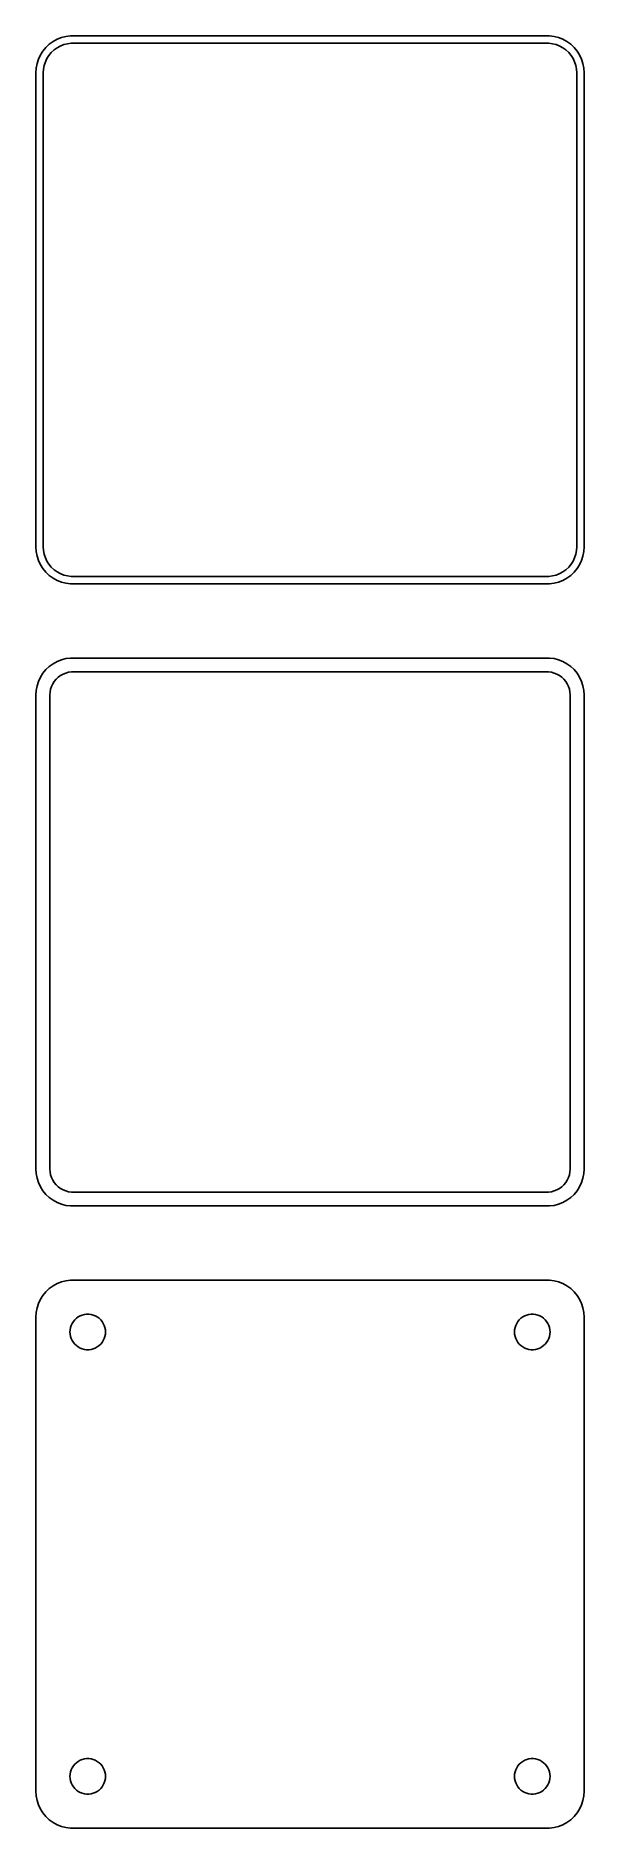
# Model space of a CAD drawing. Header units: metres. Extents: x -37 to 37, y 215 to 457.
import ezdxf

# ---------------------------------------------------------------- set-up
doc = ezdxf.new("R2010")
doc.units = ezdxf.units.M

msp = doc.modelspace()

# ---------------------------------------------------------------- linework, layer by layer
for p, q in [((-36.0451, 454.939), (-36.3815, 454.409)), ((-35.6448, 455.423), (-36.0451, 454.939)), ((-35.1871, 455.853), (-35.6448, 455.423)), ((-34.6791, 456.222), (-35.1871, 455.853)), ((-34.9159, 454.738), (-34.5497, 455.082)), ((-34.1289, 456.524), (-34.6791, 456.222)), ((-34.5497, 455.082), (-34.1433, 455.377)), ((-34.1433, 455.377), (-33.7031, 455.619)), ((-33.5451, 456.755), (-34.1289, 456.524)), ((-33.7031, 455.619), (-33.2361, 455.804)), ((-32.9369, 456.911), (-33.5451, 456.755)), ((-33.2361, 455.804), (-32.7495, 455.929)), ((-32.3139, 456.99), (-32.9369, 456.911)), ((-32.7495, 455.929), (-32.2512, 455.992)), ((32.3139, 456.99), (-32.3139, 456.99)), ((-32.2512, 455.992), (32.2512, 455.992)), ((32.2512, 455.992), (32.7495, 455.929)), ((32.9369, 456.911), (32.3139, 456.99)), ((32.7495, 455.929), (33.2361, 455.804)), ((33.5451, 456.755), (32.9369, 456.911)), ((33.2361, 455.804), (33.7031, 455.619)), ((34.1289, 456.524), (33.5451, 456.755)), ((33.7031, 455.619), (34.1433, 455.377)), ((34.6791, 456.222), (34.1289, 456.524)), ((34.1433, 455.377), (34.5497, 455.082)), ((34.5497, 455.082), (34.9159, 454.738)), ((35.1871, 455.853), (34.6791, 456.222)), ((35.6448, 455.423), (35.1871, 455.853)), ((36.0451, 454.939), (35.6448, 455.423)), ((36.3815, 454.409), (36.0451, 454.939)), ((-36.9606, 452.627), (-37, 452)), ((-36.8429, 453.243), (-36.9606, 452.627)), ((-36.6489, 453.841), (-36.8429, 453.243)), ((-36.3815, 454.409), (-36.6489, 453.841)), ((-35.9685, 452.501), (-35.8743, 452.995)), ((-35.8743, 452.995), (-35.7191, 453.472)), ((-35.7191, 453.472), (-35.5052, 453.927)), ((-35.5052, 453.927), (-35.2361, 454.351)), ((-35.2361, 454.351), (-34.9159, 454.738)), ((34.9159, 454.738), (35.2361, 454.351)), ((35.2361, 454.351), (35.5052, 453.927)), ((35.5052, 453.927), (35.7191, 453.472)), ((35.7191, 453.472), (35.8743, 452.995)), ((35.8743, 452.995), (35.9685, 452.501)), ((36.6489, 453.841), (36.3815, 454.409)), ((36.8429, 453.243), (36.6489, 453.841)), ((36.9606, 452.627), (36.8429, 453.243)), ((37, 452), (36.9606, 452.627)), ((-37, 452), (-37, 388)), ((-36, 452), (-35.9685, 452.501)), ((-36, 388), (-36, 452)), ((35.9685, 452.501), (36, 452)), ((36, 452), (36, 388)), ((37, 388), (37, 452)), ((-37, 388), (-36.9606, 387.373)), ((-36.9606, 387.373), (-36.8429, 386.757)), ((-35.9685, 387.499), (-36, 388)), ((-35.8743, 387.005), (-35.9685, 387.499)), ((35.9685, 387.499), (35.8743, 387.005)), ((36, 388), (35.9685, 387.499)), ((36.8429, 386.757), (36.9606, 387.373)), ((36.9606, 387.373), (37, 388)), ((-36.8429, 386.757), (-36.6489, 386.159)), ((-36.6489, 386.159), (-36.3815, 385.591)), ((-36.3815, 385.591), (-36.0451, 385.061)), ((-36.0451, 385.061), (-35.6448, 384.577)), ((-35.7191, 386.528), (-35.8743, 387.005)), ((-35.5052, 386.073), (-35.7191, 386.528)), ((-35.2361, 385.649), (-35.5052, 386.073)), ((-34.9159, 385.262), (-35.2361, 385.649)), ((-34.5497, 384.918), (-34.9159, 385.262)), ((-34.1433, 384.623), (-34.5497, 384.918)), ((34.5497, 384.918), (34.1433, 384.623)), ((34.9159, 385.262), (34.5497, 384.918)), ((35.2361, 385.649), (34.9159, 385.262)), ((35.5052, 386.073), (35.2361, 385.649)), ((35.7191, 386.528), (35.5052, 386.073)), ((35.6448, 384.577), (36.0451, 385.061)), ((35.8743, 387.005), (35.7191, 386.528)), ((36.0451, 385.061), (36.3815, 385.591)), ((36.3815, 385.591), (36.6489, 386.159)), ((36.6489, 386.159), (36.8429, 386.757)), ((-35.6448, 384.577), (-35.1871, 384.147)), ((-35.1871, 384.147), (-34.6791, 383.778)), ((-34.6791, 383.778), (-34.1289, 383.476)), ((-33.7031, 384.381), (-34.1433, 384.623)), ((-34.1289, 383.476), (-33.5451, 383.245)), ((-33.2361, 384.196), (-33.7031, 384.381)), ((-33.5451, 383.245), (-32.9369, 383.089)), ((-32.7495, 384.071), (-33.2361, 384.196)), ((-32.9369, 383.089), (-32.3139, 383.01)), ((-32.2512, 384.008), (-32.7495, 384.071)), ((-32.3139, 383.01), (32.3139, 383.01)), ((32.2512, 384.008), (-32.2512, 384.008)), ((32.7495, 384.071), (32.2512, 384.008)), ((32.3139, 383.01), (32.9369, 383.089)), ((33.2361, 384.196), (32.7495, 384.071)), ((32.9369, 383.089), (33.5451, 383.245)), ((33.7031, 384.381), (33.2361, 384.196)), ((33.5451, 383.245), (34.1289, 383.476)), ((34.1433, 384.623), (33.7031, 384.381)), ((34.1289, 383.476), (34.6791, 383.778)), ((34.6791, 383.778), (35.1871, 384.147)), ((35.1871, 384.147), (35.6448, 384.577)), ((-33.5451, 372.755), (-34.1289, 372.524)), ((-32.9369, 372.911), (-33.5451, 372.755)), ((-32.3139, 372.99), (-32.9369, 372.911)), ((32.3139, 372.99), (-32.3139, 372.99)), ((32.9369, 372.911), (32.3139, 372.99)), ((33.5451, 372.755), (32.9369, 372.911)), ((34.1289, 372.524), (33.5451, 372.755)), ((-36.3815, 370.409), (-36.6489, 369.841)), ((-36.0451, 370.939), (-36.3815, 370.409)), ((-35.6448, 371.423), (-36.0451, 370.939)), ((-35.1871, 371.853), (-35.6448, 371.423)), ((-34.6791, 372.222), (-35.1871, 371.853)), ((-34.1289, 372.524), (-34.6791, 372.222)), ((-34.2692, 370.131), (-33.9842, 370.399)), ((-33.9842, 370.399), (-33.668, 370.628)), ((-33.668, 370.628), (-33.3254, 370.817)), ((-33.3254, 370.817), (-32.9619, 370.961)), ((-32.9619, 370.961), (-32.5833, 371.058)), ((-32.5833, 371.058), (-32.1954, 371.107)), ((-32.1954, 371.107), (32.1954, 371.107)), ((32.1954, 371.107), (32.5833, 371.058)), ((32.5833, 371.058), (32.9619, 370.961)), ((32.9619, 370.961), (33.3254, 370.817)), ((33.3254, 370.817), (33.668, 370.628)), ((33.668, 370.628), (33.9842, 370.399)), ((33.9842, 370.399), (34.2692, 370.131)), ((34.6791, 372.222), (34.1289, 372.524)), ((35.1871, 371.853), (34.6791, 372.222)), ((35.6448, 371.423), (35.1871, 371.853)), ((36.0451, 370.939), (35.6448, 371.423)), ((36.3815, 370.409), (36.0451, 370.939)), ((36.6489, 369.841), (36.3815, 370.409)), ((-36.9606, 368.627), (-37, 368)), ((-37, 368), (-37, 304)), ((-36.8429, 369.243), (-36.9606, 368.627)), ((-36.6489, 369.841), (-36.8429, 369.243)), ((-35.1129, 368), (-35.0884, 368.39)), ((-35.1129, 304), (-35.1129, 368)), ((-35.0884, 368.39), (-35.0151, 368.774)), ((-35.0151, 368.774), (-34.8943, 369.146)), ((-34.8943, 369.146), (-34.7279, 369.5)), ((-34.7279, 369.5), (-34.5184, 369.83)), ((-34.5184, 369.83), (-34.2692, 370.131)), ((34.2692, 370.131), (34.5184, 369.83)), ((34.5184, 369.83), (34.7279, 369.5)), ((34.7279, 369.5), (34.8943, 369.146)), ((34.8943, 369.146), (35.0151, 368.774)), ((35.0151, 368.774), (35.0884, 368.39)), ((35.0884, 368.39), (35.1129, 368)), ((35.1129, 368), (35.1129, 304)), ((36.8429, 369.243), (36.6489, 369.841)), ((36.9606, 368.627), (36.8429, 369.243)), ((37, 368), (36.9606, 368.627)), ((37, 304), (37, 368)), ((-37, 304), (-36.9606, 303.373)), ((-36.9606, 303.373), (-36.8429, 302.757)), ((-36.8429, 302.757), (-36.6489, 302.159)), ((-35.0884, 303.61), (-35.1129, 304)), ((-35.0151, 303.226), (-35.0884, 303.61)), ((-34.8943, 302.854), (-35.0151, 303.226)), ((-34.7279, 302.5), (-34.8943, 302.854)), ((-34.5184, 302.17), (-34.7279, 302.5)), ((34.7279, 302.5), (34.5184, 302.17)), ((34.8943, 302.854), (34.7279, 302.5)), ((35.0151, 303.226), (34.8943, 302.854)), ((35.0884, 303.61), (35.0151, 303.226)), ((35.1129, 304), (35.0884, 303.61)), ((36.6489, 302.159), (36.8429, 302.757)), ((36.8429, 302.757), (36.9606, 303.373)), ((36.9606, 303.373), (37, 304)), ((-36.6489, 302.159), (-36.3815, 301.591)), ((-36.3815, 301.591), (-36.0451, 301.061)), ((-36.0451, 301.061), (-35.6448, 300.577)), ((-35.6448, 300.577), (-35.1871, 300.147)), ((-35.1871, 300.147), (-34.6791, 299.778)), ((-34.2692, 301.869), (-34.5184, 302.17)), ((-33.9842, 301.601), (-34.2692, 301.869)), ((-33.668, 301.372), (-33.9842, 301.601)), ((-33.3254, 301.183), (-33.668, 301.372)), ((-32.9619, 301.039), (-33.3254, 301.183)), ((-32.5833, 300.942), (-32.9619, 301.039)), ((-32.1954, 300.893), (-32.5833, 300.942)), ((32.1954, 300.893), (-32.1954, 300.893)), ((32.5833, 300.942), (32.1954, 300.893)), ((32.9619, 301.039), (32.5833, 300.942)), ((33.3254, 301.183), (32.9619, 301.039)), ((33.668, 301.372), (33.3254, 301.183)), ((33.9842, 301.601), (33.668, 301.372)), ((34.2692, 301.869), (33.9842, 301.601)), ((34.5184, 302.17), (34.2692, 301.869)), ((34.6791, 299.778), (35.1871, 300.147)), ((35.1871, 300.147), (35.6448, 300.577)), ((35.6448, 300.577), (36.0451, 301.061)), ((36.0451, 301.061), (36.3815, 301.591)), ((36.3815, 301.591), (36.6489, 302.159)), ((-34.6791, 299.778), (-34.1289, 299.476)), ((-34.1289, 299.476), (-33.5451, 299.245)), ((-33.5451, 299.245), (-32.9369, 299.089)), ((-32.9369, 299.089), (-32.3139, 299.01)), ((-32.3139, 299.01), (32.3139, 299.01)), ((32.3139, 299.01), (32.9369, 299.089)), ((32.9369, 299.089), (33.5451, 299.245)), ((33.5451, 299.245), (34.1289, 299.476)), ((34.1289, 299.476), (34.6791, 299.778)), ((-34.6791, 288.222), (-35.1871, 287.853)), ((-34.1289, 288.524), (-34.6791, 288.222)), ((-33.5451, 288.755), (-34.1289, 288.524)), ((-32.9369, 288.911), (-33.5451, 288.755)), ((-32.3139, 288.99), (-32.9369, 288.911)), ((32.3139, 288.99), (-32.3139, 288.99)), ((32.9369, 288.911), (32.3139, 288.99)), ((33.5451, 288.755), (32.9369, 288.911)), ((34.1289, 288.524), (33.5451, 288.755)), ((34.6791, 288.222), (34.1289, 288.524)), ((35.1871, 287.853), (34.6791, 288.222)), ((-36.6489, 285.841), (-36.8429, 285.243)), ((-36.3815, 286.409), (-36.6489, 285.841)), ((-36.0451, 286.939), (-36.3815, 286.409)), ((-35.6448, 287.423), (-36.0451, 286.939)), ((-35.1871, 287.853), (-35.6448, 287.423)), ((35.6448, 287.423), (35.1871, 287.853)), ((36.0451, 286.939), (35.6448, 287.423)), ((36.3815, 286.409), (36.0451, 286.939)), ((36.6489, 285.841), (36.3815, 286.409)), ((36.8429, 285.243), (36.6489, 285.841)), ((-36.9606, 284.627), (-37, 284)), ((-37, 284), (-37, 220)), ((-36.8429, 285.243), (-36.9606, 284.627)), ((-32.2315, 282.883), (-32.1031, 283.156)), ((-32.1031, 283.156), (-31.9416, 283.411)), ((-31.9416, 283.411), (-31.7495, 283.643)), ((-31.7495, 283.643), (-31.5298, 283.849)), ((-31.5298, 283.849), (-31.286, 284.026)), ((-31.286, 284.026), (-31.0219, 284.172)), ((-31.0219, 284.172), (-30.7416, 284.283)), ((-30.7416, 284.283), (-30.4497, 284.357)), ((-30.4497, 284.357), (-30.1507, 284.395)), ((-30.1507, 284.395), (-29.8493, 284.395)), ((-29.8493, 284.395), (-29.5503, 284.357)), ((-29.5503, 284.357), (-29.2583, 284.283)), ((-29.2583, 284.283), (-28.9781, 284.172)), ((-28.9781, 284.172), (-28.714, 284.026)), ((-28.714, 284.026), (-28.4702, 283.849)), ((-28.4702, 283.849), (-28.2505, 283.643)), ((-28.2505, 283.643), (-28.0583, 283.411)), ((-28.0583, 283.411), (-27.8969, 283.156)), ((-27.8969, 283.156), (-27.7685, 282.883)), ((27.7685, 282.883), (27.8969, 283.156)), ((27.8969, 283.156), (28.0583, 283.411)), ((28.0583, 283.411), (28.2505, 283.643)), ((28.2505, 283.643), (28.4702, 283.849)), ((28.4702, 283.849), (28.714, 284.026)), ((28.714, 284.026), (28.9781, 284.172)), ((28.9781, 284.172), (29.2583, 284.283)), ((29.2583, 284.283), (29.5503, 284.357)), ((29.5503, 284.357), (29.8493, 284.395)), ((29.8493, 284.395), (30.1507, 284.395)), ((30.1507, 284.395), (30.4497, 284.357)), ((30.4497, 284.357), (30.7416, 284.283)), ((30.7416, 284.283), (31.0219, 284.172)), ((31.0219, 284.172), (31.286, 284.026)), ((31.286, 284.026), (31.5298, 283.849)), ((31.5298, 283.849), (31.7495, 283.643)), ((31.7495, 283.643), (31.9416, 283.411)), ((31.9416, 283.411), (32.1031, 283.156)), ((32.1031, 283.156), (32.2315, 282.883)), ((36.9606, 284.627), (36.8429, 285.243)), ((37, 284), (36.9606, 284.627)), ((37, 220), (37, 284)), ((-32.4, 282), (-32.3811, 282.301)), ((-32.3811, 281.699), (-32.4, 282)), ((-32.3811, 282.301), (-32.3246, 282.597)), ((-32.3246, 281.403), (-32.3811, 281.699)), ((-32.3246, 282.597), (-32.2315, 282.883)), ((-32.2315, 281.117), (-32.3246, 281.403)), ((-32.1031, 280.844), (-32.2315, 281.117)), ((-31.9416, 280.589), (-32.1031, 280.844)), ((-27.8969, 280.844), (-28.0583, 280.589)), ((-27.7685, 281.117), (-27.8969, 280.844)), ((-27.7685, 282.883), (-27.6754, 282.597)), ((-27.6754, 281.403), (-27.7685, 281.117)), ((-27.6754, 282.597), (-27.6189, 282.301)), ((-27.6189, 281.699), (-27.6754, 281.403)), ((-27.6189, 282.301), (-27.6, 282)), ((-27.6, 282), (-27.6189, 281.699)), ((27.6, 282), (27.6189, 282.301)), ((27.6189, 281.699), (27.6, 282)), ((27.6189, 282.301), (27.6754, 282.597)), ((27.6754, 281.403), (27.6189, 281.699)), ((27.6754, 282.597), (27.7685, 282.883)), ((27.7685, 281.117), (27.6754, 281.403)), ((27.8969, 280.844), (27.7685, 281.117)), ((28.0583, 280.589), (27.8969, 280.844)), ((32.1031, 280.844), (31.9416, 280.589)), ((32.2315, 281.117), (32.1031, 280.844)), ((32.2315, 282.883), (32.3246, 282.597)), ((32.3246, 281.403), (32.2315, 281.117)), ((32.3246, 282.597), (32.3811, 282.301)), ((32.3811, 281.699), (32.3246, 281.403)), ((32.3811, 282.301), (32.4, 282)), ((32.4, 282), (32.3811, 281.699)), ((-31.7495, 280.357), (-31.9416, 280.589)), ((-31.5298, 280.151), (-31.7495, 280.357)), ((-31.286, 279.974), (-31.5298, 280.151)), ((-31.0219, 279.828), (-31.286, 279.974)), ((-30.7416, 279.717), (-31.0219, 279.828)), ((-30.4497, 279.643), (-30.7416, 279.717)), ((-30.1507, 279.605), (-30.4497, 279.643)), ((-29.8493, 279.605), (-30.1507, 279.605)), ((-29.5503, 279.643), (-29.8493, 279.605)), ((-29.2583, 279.717), (-29.5503, 279.643)), ((-28.9781, 279.828), (-29.2583, 279.717)), ((-28.714, 279.974), (-28.9781, 279.828)), ((-28.4702, 280.151), (-28.714, 279.974)), ((-28.2505, 280.357), (-28.4702, 280.151)), ((-28.0583, 280.589), (-28.2505, 280.357)), ((28.2505, 280.357), (28.0583, 280.589)), ((28.4702, 280.151), (28.2505, 280.357)), ((28.714, 279.974), (28.4702, 280.151)), ((28.9781, 279.828), (28.714, 279.974)), ((29.2583, 279.717), (28.9781, 279.828)), ((29.5503, 279.643), (29.2583, 279.717)), ((29.8493, 279.605), (29.5503, 279.643)), ((30.1507, 279.605), (29.8493, 279.605)), ((30.4497, 279.643), (30.1507, 279.605)), ((30.7416, 279.717), (30.4497, 279.643)), ((31.0219, 279.828), (30.7416, 279.717)), ((31.286, 279.974), (31.0219, 279.828)), ((31.5298, 280.151), (31.286, 279.974)), ((31.7495, 280.357), (31.5298, 280.151)), ((31.9416, 280.589), (31.7495, 280.357)), ((-32.3246, 222.597), (-32.2315, 222.883)), ((-32.2315, 222.883), (-32.1031, 223.156)), ((-32.1031, 223.156), (-31.9416, 223.411)), ((-31.9416, 223.411), (-31.7495, 223.643)), ((-31.7495, 223.643), (-31.5298, 223.849)), ((-31.5298, 223.849), (-31.286, 224.026)), ((-31.286, 224.026), (-31.0219, 224.172)), ((-31.0219, 224.172), (-30.7416, 224.283)), ((-30.7416, 224.283), (-30.4497, 224.357)), ((-30.4497, 224.357), (-30.1507, 224.395)), ((-30.1507, 224.395), (-29.8493, 224.395)), ((-29.8493, 224.395), (-29.5503, 224.357)), ((-29.5503, 224.357), (-29.2583, 224.283)), ((-29.2583, 224.283), (-28.9781, 224.172)), ((-28.9781, 224.172), (-28.714, 224.026)), ((-28.714, 224.026), (-28.4702, 223.849)), ((-28.4702, 223.849), (-28.2505, 223.643)), ((-28.2505, 223.643), (-28.0583, 223.411)), ((-28.0583, 223.411), (-27.8969, 223.156)), ((-27.8969, 223.156), (-27.7685, 222.883)), ((-27.7685, 222.883), (-27.6754, 222.597)), ((27.6754, 222.597), (27.7685, 222.883)), ((27.7685, 222.883), (27.8969, 223.156)), ((27.8969, 223.156), (28.0583, 223.411)), ((28.0583, 223.411), (28.2505, 223.643)), ((28.2505, 223.643), (28.4702, 223.849)), ((28.4702, 223.849), (28.714, 224.026)), ((28.714, 224.026), (28.9781, 224.172)), ((28.9781, 224.172), (29.2583, 224.283)), ((29.2583, 224.283), (29.5503, 224.357)), ((29.5503, 224.357), (29.8493, 224.395)), ((29.8493, 224.395), (30.1507, 224.395)), ((30.1507, 224.395), (30.4497, 224.357)), ((30.4497, 224.357), (30.7416, 224.283)), ((30.7416, 224.283), (31.0219, 224.172)), ((31.0219, 224.172), (31.286, 224.026)), ((31.286, 224.026), (31.5298, 223.849)), ((31.5298, 223.849), (31.7495, 223.643)), ((31.7495, 223.643), (31.9416, 223.411)), ((31.9416, 223.411), (32.1031, 223.156)), ((32.1031, 223.156), (32.2315, 222.883)), ((32.2315, 222.883), (32.3246, 222.597)), ((-32.4, 222), (-32.3811, 222.301)), ((-32.3811, 221.699), (-32.4, 222)), ((-32.3811, 222.301), (-32.3246, 222.597)), ((-32.3246, 221.403), (-32.3811, 221.699)), ((-32.2315, 221.117), (-32.3246, 221.403)), ((-32.1031, 220.844), (-32.2315, 221.117)), ((-31.9416, 220.589), (-32.1031, 220.844)), ((-31.7495, 220.357), (-31.9416, 220.589)), ((-31.5298, 220.151), (-31.7495, 220.357)), ((-28.2505, 220.357), (-28.4702, 220.151)), ((-28.0583, 220.589), (-28.2505, 220.357)), ((-27.8969, 220.844), (-28.0583, 220.589)), ((-27.7685, 221.117), (-27.8969, 220.844)), ((-27.6754, 221.403), (-27.7685, 221.117)), ((-27.6754, 222.597), (-27.6189, 222.301)), ((-27.6189, 221.699), (-27.6754, 221.403)), ((-27.6189, 222.301), (-27.6, 222)), ((-27.6, 222), (-27.6189, 221.699)), ((27.6, 222), (27.6189, 222.301)), ((27.6189, 221.699), (27.6, 222)), ((27.6189, 222.301), (27.6754, 222.597)), ((27.6754, 221.403), (27.6189, 221.699)), ((27.7685, 221.117), (27.6754, 221.403)), ((27.8969, 220.844), (27.7685, 221.117)), ((28.0583, 220.589), (27.8969, 220.844)), ((28.2505, 220.357), (28.0583, 220.589)), ((28.4702, 220.151), (28.2505, 220.357)), ((31.7495, 220.357), (31.5298, 220.151)), ((31.9416, 220.589), (31.7495, 220.357)), ((32.1031, 220.844), (31.9416, 220.589)), ((32.2315, 221.117), (32.1031, 220.844)), ((32.3246, 221.403), (32.2315, 221.117)), ((32.3246, 222.597), (32.3811, 222.301)), ((32.3811, 221.699), (32.3246, 221.403)), ((32.3811, 222.301), (32.4, 222)), ((32.4, 222), (32.3811, 221.699)), ((-37, 220), (-36.9606, 219.373)), ((-36.9606, 219.373), (-36.8429, 218.757)), ((-36.8429, 218.757), (-36.6489, 218.159)), ((-36.6489, 218.159), (-36.3815, 217.591)), ((-31.286, 219.974), (-31.5298, 220.151)), ((-31.0219, 219.828), (-31.286, 219.974)), ((-30.7416, 219.717), (-31.0219, 219.828)), ((-30.4497, 219.643), (-30.7416, 219.717)), ((-30.1507, 219.605), (-30.4497, 219.643)), ((-29.8493, 219.605), (-30.1507, 219.605)), ((-29.5503, 219.643), (-29.8493, 219.605)), ((-29.2583, 219.717), (-29.5503, 219.643)), ((-28.9781, 219.828), (-29.2583, 219.717)), ((-28.714, 219.974), (-28.9781, 219.828)), ((-28.4702, 220.151), (-28.714, 219.974)), ((28.714, 219.974), (28.4702, 220.151)), ((28.9781, 219.828), (28.714, 219.974)), ((29.2583, 219.717), (28.9781, 219.828)), ((29.5503, 219.643), (29.2583, 219.717)), ((29.8493, 219.605), (29.5503, 219.643)), ((30.1507, 219.605), (29.8493, 219.605)), ((30.4497, 219.643), (30.1507, 219.605)), ((30.7416, 219.717), (30.4497, 219.643)), ((31.0219, 219.828), (30.7416, 219.717)), ((31.286, 219.974), (31.0219, 219.828)), ((31.5298, 220.151), (31.286, 219.974)), ((36.3815, 217.591), (36.6489, 218.159)), ((36.6489, 218.159), (36.8429, 218.757)), ((36.8429, 218.757), (36.9606, 219.373)), ((36.9606, 219.373), (37, 220)), ((-36.3815, 217.591), (-36.0451, 217.061)), ((-36.0451, 217.061), (-35.6448, 216.577)), ((-35.6448, 216.577), (-35.1871, 216.147)), ((-35.1871, 216.147), (-34.6791, 215.778)), ((-34.6791, 215.778), (-34.1289, 215.476)), ((-34.1289, 215.476), (-33.5451, 215.245)), ((33.5451, 215.245), (34.1289, 215.476)), ((34.1289, 215.476), (34.6791, 215.778)), ((34.6791, 215.778), (35.1871, 216.147)), ((35.1871, 216.147), (35.6448, 216.577)), ((35.6448, 216.577), (36.0451, 217.061)), ((36.0451, 217.061), (36.3815, 217.591)), ((-33.5451, 215.245), (-32.9369, 215.089)), ((-32.9369, 215.089), (-32.3139, 215.01)), ((-32.3139, 215.01), (32.3139, 215.01)), ((32.3139, 215.01), (32.9369, 215.089)), ((32.9369, 215.089), (33.5451, 215.245))]:
    msp.add_line(p, q)

doc.saveas('drawing.dxf')
